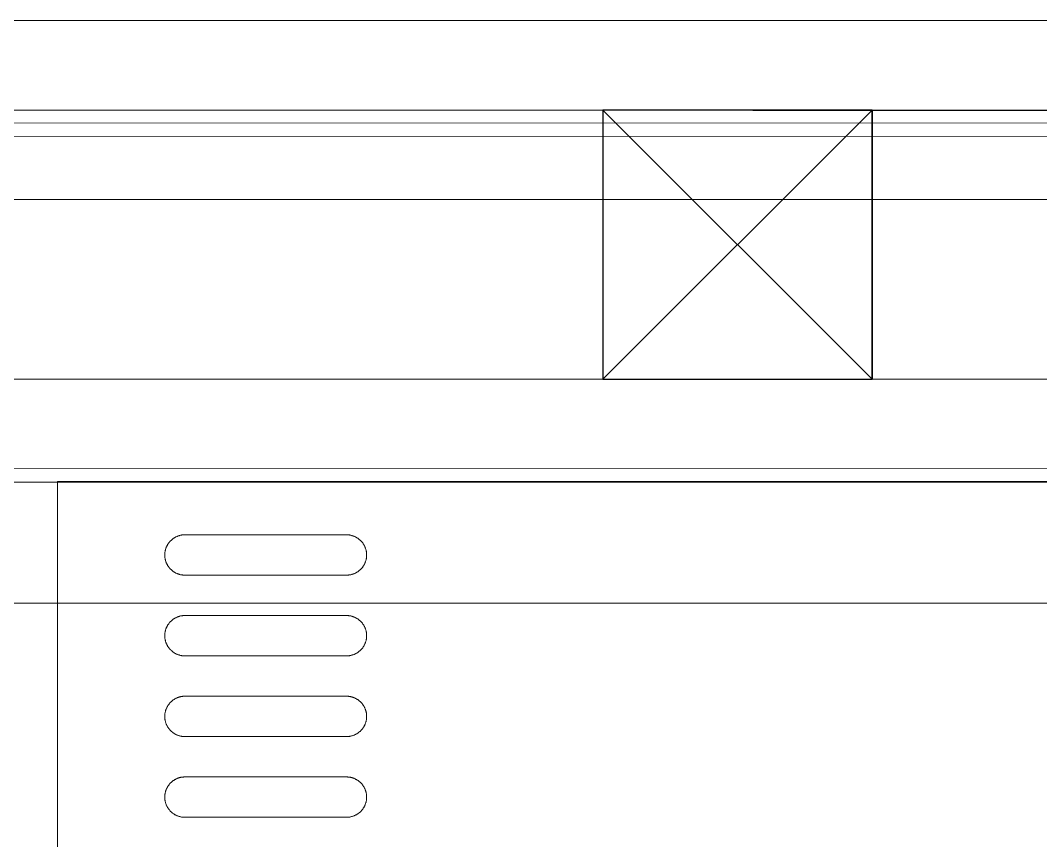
# Model space of a CAD drawing. Header units: millimetres. Extents: x -159872 to 386485, y -250577 to 158966.
# Drawn here: x 368326.4 to 368440.1, y 13546.9 to 13638.4 of the extents above; entities that cross this region are included whole.
import ezdxf

# ---------------------------------------------------------------- set-up
doc = ezdxf.new("R2010")
doc.units = ezdxf.units.MM
doc.layers.get('0').update_dxf_attribs({"lineweight": 25})
for name, color, linetype, lineweight in [('LDS-equipment-kitchen equipment', 3, 'Continuous', 13), ('WS-Fabs', 252, 'Continuous', 13), ('WS-FRAME HIDDEN', 68, 'Continuous', 5)]:
    doc.layers.add(name, color=color, linetype=linetype, lineweight=lineweight)

# ---------------------------------------------------------------- blocks, each defined once
blk = doc.blocks.new('30 X 30 HIDDEN SECTION_3')
at = {"layer": 'WS-FRAME HIDDEN', "color": 7, "lineweight": 25}
blk.add_polyline3d([(0, -30, 0), (-30, -30, 0), (-30, 0, 0), (0, 0, 0), (0, -30, 0)], dxfattribs=at)
at = {"layer": 'WS-FRAME HIDDEN', "color": 7, "lineweight": 25, "transparency": 33554687}
for points in [[(-30, 0, 0), (0, -30, 0)], [(-30, -30, 0), (0, 0, 0)], [(-30, -30, 0), (0, -30, 0)]]:
    blk.add_polyline3d(points, dxfattribs=at)
blk = doc.blocks.new('Group-326')
at = {"layer": 'LDS-equipment-kitchen equipment', "color": 7, "lineweight": 5}
blk.add_line((307467.79, 50095.92), (308387.8, 50095.92), dxfattribs=at)
at = {"layer": 'LDS-equipment-kitchen equipment', "color": 7, "lineweight": 5, "flags": 128}
blk.add_lwpolyline([(307567.77, 50055.92), (307567.77, 50085.92), (308332.8, 50085.92), (308332.8, 50055.92), (307567.77, 50055.92)], close=True, dxfattribs=at)
at = {"layer": 'LDS-equipment-kitchen equipment', "color": 7, "xscale": -1, "rotation": 89.9999999946682}
blk.add_blockref('30 X 30 HIDDEN SECTION_3', (307717.78, 50055.92), dxfattribs=at)
blk = doc.blocks.new('A$C9600e4bc')
at = {"linetype": 'Continuous', "transparency": 33554687}
for points in [[(0, 1395, 0), (682.4, 1395, 0)], [(682.4, 1395, 0), (682.4, 645, 0)], [(647.2, 1383.05, 0), (647.2, 1383.05, 0)], [(656.2, 1383.05, 0), (656.2, 1383.05, 0)], [(665.2, 1383.05, 0), (665.2, 1383.05, 0)], [(674.2, 1383.05, 0), (674.2, 1383.05, 0)], [(644.95, 1380.8, 0), (644.95, 1362.8, 0)], [(649.45, 1380.8, 0), (649.45, 1362.8, 0)], [(653.95, 1380.8, 0), (653.95, 1362.8, 0)], [(658.45, 1380.8, 0), (658.45, 1362.8, 0)], [(662.95, 1380.8, 0), (662.95, 1362.8, 0)], [(667.45, 1380.8, 0), (667.45, 1362.8, 0)], [(671.95, 1380.8, 0), (671.95, 1362.8, 0)], [(676.45, 1380.8, 0), (676.45, 1362.8, 0)], [(647.2, 1360.55, 0), (647.2, 1360.55, 0)], [(656.2, 1360.55, 0), (656.2, 1360.55, 0)], [(665.2, 1360.55, 0), (665.2, 1360.55, 0)], [(674.2, 1360.55, 0), (674.2, 1360.55, 0)]]:
    blk.add_polyline3d(points, dxfattribs=at)
at = {"linetype": 'Continuous'}
for points in [[(644.95, 1380.8, 0), (644.95, 1380.86, 0), (644.95, 1380.91, 0), (644.96, 1380.97, 0), (644.96, 1381.02, 0), (644.97, 1381.08, 0), (644.97, 1381.13, 0), (644.98, 1381.18, 0), (644.99, 1381.24, 0), (645, 1381.29, 0), (645.02, 1381.35, 0), (645.03, 1381.4, 0), (645.05, 1381.45, 0), (645.06, 1381.51, 0), (645.08, 1381.56, 0), (645.1, 1381.61, 0), (645.12, 1381.66, 0), (645.14, 1381.71, 0), (645.17, 1381.76, 0), (645.19, 1381.81, 0), (645.22, 1381.86, 0), (645.24, 1381.91, 0), (645.27, 1381.96, 0), (645.3, 1382, 0), (645.33, 1382.05, 0), (645.36, 1382.1, 0), (645.39, 1382.14, 0), (645.43, 1382.18, 0), (645.46, 1382.23, 0), (645.5, 1382.27, 0), (645.53, 1382.31, 0), (645.57, 1382.35, 0), (645.61, 1382.39, 0), (645.65, 1382.43, 0), (645.69, 1382.47, 0), (645.73, 1382.5, 0), (645.77, 1382.54, 0), (645.82, 1382.57, 0), (645.86, 1382.61, 0), (645.9, 1382.64, 0), (645.95, 1382.67, 0), (646, 1382.7, 0), (646.04, 1382.73, 0), (646.09, 1382.76, 0), (646.14, 1382.78, 0), (646.19, 1382.81, 0), (646.24, 1382.83, 0), (646.29, 1382.86, 0), (646.34, 1382.88, 0), (646.39, 1382.9, 0), (646.44, 1382.92, 0), (646.49, 1382.94, 0), (646.55, 1382.95, 0), (646.6, 1382.97, 0), (646.65, 1382.98, 0), (646.71, 1383, 0), (646.76, 1383.01, 0), (646.82, 1383.02, 0), (646.87, 1383.03, 0), (646.92, 1383.03, 0), (646.98, 1383.04, 0), (647.03, 1383.04, 0), (647.09, 1383.05, 0), (647.14, 1383.05, 0), (647.2, 1383.05, 0)], [(647.2, 1383.05, 0), (647.26, 1383.05, 0), (647.31, 1383.05, 0), (647.37, 1383.04, 0), (647.42, 1383.04, 0), (647.48, 1383.03, 0), (647.53, 1383.03, 0), (647.58, 1383.02, 0), (647.64, 1383.01, 0), (647.69, 1383, 0), (647.75, 1382.98, 0), (647.8, 1382.97, 0), (647.85, 1382.95, 0), (647.91, 1382.94, 0), (647.96, 1382.92, 0), (648.01, 1382.9, 0), (648.06, 1382.88, 0), (648.11, 1382.86, 0), (648.16, 1382.83, 0), (648.21, 1382.81, 0), (648.26, 1382.78, 0), (648.31, 1382.76, 0), (648.36, 1382.73, 0), (648.4, 1382.7, 0), (648.45, 1382.67, 0), (648.5, 1382.64, 0), (648.54, 1382.61, 0), (648.58, 1382.57, 0), (648.63, 1382.54, 0), (648.67, 1382.5, 0), (648.71, 1382.47, 0), (648.75, 1382.43, 0), (648.79, 1382.39, 0), (648.83, 1382.35, 0), (648.87, 1382.31, 0), (648.9, 1382.27, 0), (648.94, 1382.23, 0), (648.97, 1382.18, 0), (649.01, 1382.14, 0), (649.04, 1382.1, 0), (649.07, 1382.05, 0), (649.1, 1382, 0), (649.13, 1381.96, 0), (649.16, 1381.91, 0), (649.18, 1381.86, 0), (649.21, 1381.81, 0), (649.23, 1381.76, 0), (649.26, 1381.71, 0), (649.28, 1381.66, 0), (649.3, 1381.61, 0), (649.32, 1381.56, 0), (649.34, 1381.51, 0), (649.35, 1381.45, 0), (649.37, 1381.4, 0), (649.38, 1381.35, 0), (649.4, 1381.29, 0), (649.41, 1381.24, 0), (649.42, 1381.18, 0), (649.43, 1381.13, 0), (649.43, 1381.08, 0), (649.44, 1381.02, 0), (649.44, 1380.97, 0), (649.45, 1380.91, 0), (649.45, 1380.86, 0), (649.45, 1380.8, 0)], [(653.95, 1380.8, 0), (653.95, 1380.86, 0), (653.95, 1380.91, 0), (653.96, 1380.97, 0), (653.96, 1381.02, 0), (653.97, 1381.08, 0), (653.97, 1381.13, 0), (653.98, 1381.18, 0), (653.99, 1381.24, 0), (654, 1381.29, 0), (654.02, 1381.35, 0), (654.03, 1381.4, 0), (654.05, 1381.45, 0), (654.06, 1381.51, 0), (654.08, 1381.56, 0), (654.1, 1381.61, 0), (654.12, 1381.66, 0), (654.14, 1381.71, 0), (654.17, 1381.76, 0), (654.19, 1381.81, 0), (654.22, 1381.86, 0), (654.24, 1381.91, 0), (654.27, 1381.96, 0), (654.3, 1382, 0), (654.33, 1382.05, 0), (654.36, 1382.1, 0), (654.39, 1382.14, 0), (654.43, 1382.18, 0), (654.46, 1382.23, 0), (654.5, 1382.27, 0), (654.53, 1382.31, 0), (654.57, 1382.35, 0), (654.61, 1382.39, 0), (654.65, 1382.43, 0), (654.69, 1382.47, 0), (654.73, 1382.5, 0), (654.77, 1382.54, 0), (654.82, 1382.57, 0), (654.86, 1382.61, 0), (654.9, 1382.64, 0), (654.95, 1382.67, 0), (655, 1382.7, 0), (655.04, 1382.73, 0), (655.09, 1382.76, 0), (655.14, 1382.78, 0), (655.19, 1382.81, 0), (655.24, 1382.83, 0), (655.29, 1382.86, 0), (655.34, 1382.88, 0), (655.39, 1382.9, 0), (655.44, 1382.92, 0), (655.49, 1382.94, 0), (655.55, 1382.95, 0), (655.6, 1382.97, 0), (655.65, 1382.98, 0), (655.71, 1383, 0), (655.76, 1383.01, 0), (655.82, 1383.02, 0), (655.87, 1383.03, 0), (655.92, 1383.03, 0), (655.98, 1383.04, 0), (656.03, 1383.04, 0), (656.09, 1383.05, 0), (656.14, 1383.05, 0), (656.2, 1383.05, 0)], [(656.2, 1383.05, 0), (656.26, 1383.05, 0), (656.31, 1383.05, 0), (656.37, 1383.04, 0), (656.42, 1383.04, 0), (656.48, 1383.03, 0), (656.53, 1383.03, 0), (656.58, 1383.02, 0), (656.64, 1383.01, 0), (656.69, 1383, 0), (656.75, 1382.98, 0), (656.8, 1382.97, 0), (656.85, 1382.95, 0), (656.91, 1382.94, 0), (656.96, 1382.92, 0), (657.01, 1382.9, 0), (657.06, 1382.88, 0), (657.11, 1382.86, 0), (657.16, 1382.83, 0), (657.21, 1382.81, 0), (657.26, 1382.78, 0), (657.31, 1382.76, 0), (657.36, 1382.73, 0), (657.4, 1382.7, 0), (657.45, 1382.67, 0), (657.5, 1382.64, 0), (657.54, 1382.61, 0), (657.58, 1382.57, 0), (657.63, 1382.54, 0), (657.67, 1382.5, 0), (657.71, 1382.47, 0), (657.75, 1382.43, 0), (657.79, 1382.39, 0), (657.83, 1382.35, 0), (657.87, 1382.31, 0), (657.9, 1382.27, 0), (657.94, 1382.23, 0), (657.97, 1382.18, 0), (658.01, 1382.14, 0), (658.04, 1382.1, 0), (658.07, 1382.05, 0), (658.1, 1382, 0), (658.13, 1381.96, 0), (658.16, 1381.91, 0), (658.18, 1381.86, 0), (658.21, 1381.81, 0), (658.23, 1381.76, 0), (658.26, 1381.71, 0), (658.28, 1381.66, 0), (658.3, 1381.61, 0), (658.32, 1381.56, 0), (658.34, 1381.51, 0), (658.35, 1381.45, 0), (658.37, 1381.4, 0), (658.38, 1381.35, 0), (658.4, 1381.29, 0), (658.41, 1381.24, 0), (658.42, 1381.18, 0), (658.43, 1381.13, 0), (658.43, 1381.08, 0), (658.44, 1381.02, 0), (658.44, 1380.97, 0), (658.45, 1380.91, 0), (658.45, 1380.86, 0), (658.45, 1380.8, 0)], [(662.95, 1380.8, 0), (662.95, 1380.86, 0), (662.95, 1380.91, 0), (662.96, 1380.97, 0), (662.96, 1381.02, 0), (662.97, 1381.08, 0), (662.97, 1381.13, 0), (662.98, 1381.18, 0), (662.99, 1381.24, 0), (663, 1381.29, 0), (663.02, 1381.35, 0), (663.03, 1381.4, 0), (663.05, 1381.45, 0), (663.06, 1381.51, 0), (663.08, 1381.56, 0), (663.1, 1381.61, 0), (663.12, 1381.66, 0), (663.14, 1381.71, 0), (663.17, 1381.76, 0), (663.19, 1381.81, 0), (663.22, 1381.86, 0), (663.24, 1381.91, 0), (663.27, 1381.96, 0), (663.3, 1382, 0), (663.33, 1382.05, 0), (663.36, 1382.1, 0), (663.39, 1382.14, 0), (663.43, 1382.18, 0), (663.46, 1382.23, 0), (663.5, 1382.27, 0), (663.53, 1382.31, 0), (663.57, 1382.35, 0), (663.61, 1382.39, 0), (663.65, 1382.43, 0), (663.69, 1382.47, 0), (663.73, 1382.5, 0), (663.77, 1382.54, 0), (663.82, 1382.57, 0), (663.86, 1382.61, 0), (663.9, 1382.64, 0), (663.95, 1382.67, 0), (664, 1382.7, 0), (664.04, 1382.73, 0), (664.09, 1382.76, 0), (664.14, 1382.78, 0), (664.19, 1382.81, 0), (664.24, 1382.83, 0), (664.29, 1382.86, 0), (664.34, 1382.88, 0), (664.39, 1382.9, 0), (664.44, 1382.92, 0), (664.49, 1382.94, 0), (664.55, 1382.95, 0), (664.6, 1382.97, 0), (664.65, 1382.98, 0), (664.71, 1383, 0), (664.76, 1383.01, 0), (664.82, 1383.02, 0), (664.87, 1383.03, 0), (664.92, 1383.03, 0), (664.98, 1383.04, 0), (665.03, 1383.04, 0), (665.09, 1383.05, 0), (665.14, 1383.05, 0), (665.2, 1383.05, 0)], [(665.2, 1383.05, 0), (665.26, 1383.05, 0), (665.31, 1383.05, 0), (665.37, 1383.04, 0), (665.42, 1383.04, 0), (665.48, 1383.03, 0), (665.53, 1383.03, 0), (665.58, 1383.02, 0), (665.64, 1383.01, 0), (665.69, 1383, 0), (665.75, 1382.98, 0), (665.8, 1382.97, 0), (665.85, 1382.95, 0), (665.91, 1382.94, 0), (665.96, 1382.92, 0), (666.01, 1382.9, 0), (666.06, 1382.88, 0), (666.11, 1382.86, 0), (666.16, 1382.83, 0), (666.21, 1382.81, 0), (666.26, 1382.78, 0), (666.31, 1382.76, 0), (666.36, 1382.73, 0), (666.4, 1382.7, 0), (666.45, 1382.67, 0), (666.5, 1382.64, 0), (666.54, 1382.61, 0), (666.58, 1382.57, 0), (666.63, 1382.54, 0), (666.67, 1382.5, 0), (666.71, 1382.47, 0), (666.75, 1382.43, 0), (666.79, 1382.39, 0), (666.83, 1382.35, 0), (666.87, 1382.31, 0), (666.9, 1382.27, 0), (666.94, 1382.23, 0), (666.97, 1382.18, 0), (667.01, 1382.14, 0), (667.04, 1382.1, 0), (667.07, 1382.05, 0), (667.1, 1382, 0), (667.13, 1381.96, 0), (667.16, 1381.91, 0), (667.18, 1381.86, 0), (667.21, 1381.81, 0), (667.23, 1381.76, 0), (667.26, 1381.71, 0), (667.28, 1381.66, 0), (667.3, 1381.61, 0), (667.32, 1381.56, 0), (667.34, 1381.51, 0), (667.35, 1381.45, 0), (667.37, 1381.4, 0), (667.38, 1381.35, 0), (667.4, 1381.29, 0), (667.41, 1381.24, 0), (667.42, 1381.18, 0), (667.43, 1381.13, 0), (667.43, 1381.08, 0), (667.44, 1381.02, 0), (667.44, 1380.97, 0), (667.45, 1380.91, 0), (667.45, 1380.86, 0), (667.45, 1380.8, 0)], [(671.95, 1380.8, 0), (671.95, 1380.86, 0), (671.95, 1380.91, 0), (671.96, 1380.97, 0), (671.96, 1381.02, 0), (671.97, 1381.08, 0), (671.97, 1381.13, 0), (671.98, 1381.18, 0), (671.99, 1381.24, 0), (672, 1381.29, 0), (672.02, 1381.35, 0), (672.03, 1381.4, 0), (672.05, 1381.45, 0), (672.06, 1381.51, 0), (672.08, 1381.56, 0), (672.1, 1381.61, 0), (672.12, 1381.66, 0), (672.14, 1381.71, 0), (672.17, 1381.76, 0), (672.19, 1381.81, 0), (672.22, 1381.86, 0), (672.24, 1381.91, 0), (672.27, 1381.96, 0), (672.3, 1382, 0), (672.33, 1382.05, 0), (672.36, 1382.1, 0), (672.39, 1382.14, 0), (672.43, 1382.18, 0), (672.46, 1382.23, 0), (672.5, 1382.27, 0), (672.53, 1382.31, 0), (672.57, 1382.35, 0), (672.61, 1382.39, 0), (672.65, 1382.43, 0), (672.69, 1382.47, 0), (672.73, 1382.5, 0), (672.77, 1382.54, 0), (672.82, 1382.57, 0), (672.86, 1382.61, 0), (672.9, 1382.64, 0), (672.95, 1382.67, 0), (673, 1382.7, 0), (673.04, 1382.73, 0), (673.09, 1382.76, 0), (673.14, 1382.78, 0), (673.19, 1382.81, 0), (673.24, 1382.83, 0), (673.29, 1382.86, 0), (673.34, 1382.88, 0), (673.39, 1382.9, 0), (673.44, 1382.92, 0), (673.49, 1382.94, 0), (673.55, 1382.95, 0), (673.6, 1382.97, 0), (673.65, 1382.98, 0), (673.71, 1383, 0), (673.76, 1383.01, 0), (673.82, 1383.02, 0), (673.87, 1383.03, 0), (673.92, 1383.03, 0), (673.98, 1383.04, 0), (674.03, 1383.04, 0), (674.09, 1383.05, 0), (674.14, 1383.05, 0), (674.2, 1383.05, 0)], [(674.2, 1383.05, 0), (674.26, 1383.05, 0), (674.31, 1383.05, 0), (674.37, 1383.04, 0), (674.42, 1383.04, 0), (674.48, 1383.03, 0), (674.53, 1383.03, 0), (674.58, 1383.02, 0), (674.64, 1383.01, 0), (674.69, 1383, 0), (674.75, 1382.98, 0), (674.8, 1382.97, 0), (674.85, 1382.95, 0), (674.91, 1382.94, 0), (674.96, 1382.92, 0), (675.01, 1382.9, 0), (675.06, 1382.88, 0), (675.11, 1382.86, 0), (675.16, 1382.83, 0), (675.21, 1382.81, 0), (675.26, 1382.78, 0), (675.31, 1382.76, 0), (675.36, 1382.73, 0), (675.4, 1382.7, 0), (675.45, 1382.67, 0), (675.5, 1382.64, 0), (675.54, 1382.61, 0), (675.58, 1382.57, 0), (675.63, 1382.54, 0), (675.67, 1382.5, 0), (675.71, 1382.47, 0), (675.75, 1382.43, 0), (675.79, 1382.39, 0), (675.83, 1382.35, 0), (675.87, 1382.31, 0), (675.9, 1382.27, 0), (675.94, 1382.23, 0), (675.97, 1382.18, 0), (676.01, 1382.14, 0), (676.04, 1382.1, 0), (676.07, 1382.05, 0), (676.1, 1382, 0), (676.13, 1381.96, 0), (676.16, 1381.91, 0), (676.18, 1381.86, 0), (676.21, 1381.81, 0), (676.23, 1381.76, 0), (676.26, 1381.71, 0), (676.28, 1381.66, 0), (676.3, 1381.61, 0), (676.32, 1381.56, 0), (676.34, 1381.51, 0), (676.35, 1381.45, 0), (676.37, 1381.4, 0), (676.38, 1381.35, 0), (676.4, 1381.29, 0), (676.41, 1381.24, 0), (676.42, 1381.18, 0), (676.43, 1381.13, 0), (676.43, 1381.08, 0), (676.44, 1381.02, 0), (676.44, 1380.97, 0), (676.45, 1380.91, 0), (676.45, 1380.86, 0), (676.45, 1380.8, 0)], [(647.2, 1360.55, 0), (647.14, 1360.55, 0), (647.09, 1360.55, 0), (647.03, 1360.56, 0), (646.98, 1360.56, 0), (646.92, 1360.57, 0), (646.87, 1360.57, 0), (646.82, 1360.58, 0), (646.76, 1360.59, 0), (646.71, 1360.6, 0), (646.65, 1360.62, 0), (646.6, 1360.63, 0), (646.55, 1360.65, 0), (646.49, 1360.66, 0), (646.44, 1360.68, 0), (646.39, 1360.7, 0), (646.34, 1360.72, 0), (646.29, 1360.74, 0), (646.24, 1360.77, 0), (646.19, 1360.79, 0), (646.14, 1360.82, 0), (646.09, 1360.84, 0), (646.04, 1360.87, 0), (646, 1360.9, 0), (645.95, 1360.93, 0), (645.9, 1360.96, 0), (645.86, 1360.99, 0), (645.82, 1361.03, 0), (645.77, 1361.06, 0), (645.73, 1361.1, 0), (645.69, 1361.13, 0), (645.65, 1361.17, 0), (645.61, 1361.21, 0), (645.57, 1361.25, 0), (645.53, 1361.29, 0), (645.5, 1361.33, 0), (645.46, 1361.37, 0), (645.43, 1361.42, 0), (645.39, 1361.46, 0), (645.36, 1361.5, 0), (645.33, 1361.55, 0), (645.3, 1361.6, 0), (645.27, 1361.64, 0), (645.24, 1361.69, 0), (645.22, 1361.74, 0), (645.19, 1361.79, 0), (645.17, 1361.84, 0), (645.14, 1361.89, 0), (645.12, 1361.94, 0), (645.1, 1361.99, 0), (645.08, 1362.04, 0), (645.06, 1362.09, 0), (645.05, 1362.15, 0), (645.03, 1362.2, 0), (645.02, 1362.25, 0), (645, 1362.31, 0), (644.99, 1362.36, 0), (644.98, 1362.42, 0), (644.97, 1362.47, 0), (644.97, 1362.52, 0), (644.96, 1362.58, 0), (644.96, 1362.63, 0), (644.95, 1362.69, 0), (644.95, 1362.74, 0), (644.95, 1362.8, 0)], [(649.45, 1362.8, 0), (649.45, 1362.74, 0), (649.45, 1362.69, 0), (649.44, 1362.63, 0), (649.44, 1362.58, 0), (649.43, 1362.52, 0), (649.43, 1362.47, 0), (649.42, 1362.42, 0), (649.41, 1362.36, 0), (649.4, 1362.31, 0), (649.38, 1362.25, 0), (649.37, 1362.2, 0), (649.35, 1362.15, 0), (649.34, 1362.09, 0), (649.32, 1362.04, 0), (649.3, 1361.99, 0), (649.28, 1361.94, 0), (649.26, 1361.89, 0), (649.23, 1361.84, 0), (649.21, 1361.79, 0), (649.18, 1361.74, 0), (649.16, 1361.69, 0), (649.13, 1361.64, 0), (649.1, 1361.6, 0), (649.07, 1361.55, 0), (649.04, 1361.5, 0), (649.01, 1361.46, 0), (648.97, 1361.42, 0), (648.94, 1361.37, 0), (648.9, 1361.33, 0), (648.87, 1361.29, 0), (648.83, 1361.25, 0), (648.79, 1361.21, 0), (648.75, 1361.17, 0), (648.71, 1361.13, 0), (648.67, 1361.1, 0), (648.63, 1361.06, 0), (648.58, 1361.03, 0), (648.54, 1360.99, 0), (648.5, 1360.96, 0), (648.45, 1360.93, 0), (648.4, 1360.9, 0), (648.36, 1360.87, 0), (648.31, 1360.84, 0), (648.26, 1360.82, 0), (648.21, 1360.79, 0), (648.16, 1360.77, 0), (648.11, 1360.74, 0), (648.06, 1360.72, 0), (648.01, 1360.7, 0), (647.96, 1360.68, 0), (647.91, 1360.66, 0), (647.85, 1360.65, 0), (647.8, 1360.63, 0), (647.75, 1360.62, 0), (647.69, 1360.6, 0), (647.64, 1360.59, 0), (647.58, 1360.58, 0), (647.53, 1360.57, 0), (647.48, 1360.57, 0), (647.42, 1360.56, 0), (647.37, 1360.56, 0), (647.31, 1360.55, 0), (647.26, 1360.55, 0), (647.2, 1360.55, 0)], [(656.2, 1360.55, 0), (656.14, 1360.55, 0), (656.09, 1360.55, 0), (656.03, 1360.56, 0), (655.98, 1360.56, 0), (655.92, 1360.57, 0), (655.87, 1360.57, 0), (655.82, 1360.58, 0), (655.76, 1360.59, 0), (655.71, 1360.6, 0), (655.65, 1360.62, 0), (655.6, 1360.63, 0), (655.55, 1360.65, 0), (655.49, 1360.66, 0), (655.44, 1360.68, 0), (655.39, 1360.7, 0), (655.34, 1360.72, 0), (655.29, 1360.74, 0), (655.24, 1360.77, 0), (655.19, 1360.79, 0), (655.14, 1360.82, 0), (655.09, 1360.84, 0), (655.04, 1360.87, 0), (655, 1360.9, 0), (654.95, 1360.93, 0), (654.9, 1360.96, 0), (654.86, 1360.99, 0), (654.82, 1361.03, 0), (654.77, 1361.06, 0), (654.73, 1361.1, 0), (654.69, 1361.13, 0), (654.65, 1361.17, 0), (654.61, 1361.21, 0), (654.57, 1361.25, 0), (654.53, 1361.29, 0), (654.5, 1361.33, 0), (654.46, 1361.37, 0), (654.43, 1361.42, 0), (654.39, 1361.46, 0), (654.36, 1361.5, 0), (654.33, 1361.55, 0), (654.3, 1361.6, 0), (654.27, 1361.64, 0), (654.24, 1361.69, 0), (654.22, 1361.74, 0), (654.19, 1361.79, 0), (654.17, 1361.84, 0), (654.14, 1361.89, 0), (654.12, 1361.94, 0), (654.1, 1361.99, 0), (654.08, 1362.04, 0), (654.06, 1362.09, 0), (654.05, 1362.15, 0), (654.03, 1362.2, 0), (654.02, 1362.25, 0), (654, 1362.31, 0), (653.99, 1362.36, 0), (653.98, 1362.42, 0), (653.97, 1362.47, 0), (653.97, 1362.52, 0), (653.96, 1362.58, 0), (653.96, 1362.63, 0), (653.95, 1362.69, 0), (653.95, 1362.74, 0), (653.95, 1362.8, 0)], [(658.45, 1362.8, 0), (658.45, 1362.74, 0), (658.45, 1362.69, 0), (658.44, 1362.63, 0), (658.44, 1362.58, 0), (658.43, 1362.52, 0), (658.43, 1362.47, 0), (658.42, 1362.42, 0), (658.41, 1362.36, 0), (658.4, 1362.31, 0), (658.38, 1362.25, 0), (658.37, 1362.2, 0), (658.35, 1362.15, 0), (658.34, 1362.09, 0), (658.32, 1362.04, 0), (658.3, 1361.99, 0), (658.28, 1361.94, 0), (658.26, 1361.89, 0), (658.23, 1361.84, 0), (658.21, 1361.79, 0), (658.18, 1361.74, 0), (658.16, 1361.69, 0), (658.13, 1361.64, 0), (658.1, 1361.6, 0), (658.07, 1361.55, 0), (658.04, 1361.5, 0), (658.01, 1361.46, 0), (657.97, 1361.42, 0), (657.94, 1361.37, 0), (657.9, 1361.33, 0), (657.87, 1361.29, 0), (657.83, 1361.25, 0), (657.79, 1361.21, 0), (657.75, 1361.17, 0), (657.71, 1361.13, 0), (657.67, 1361.1, 0), (657.63, 1361.06, 0), (657.58, 1361.03, 0), (657.54, 1360.99, 0), (657.5, 1360.96, 0), (657.45, 1360.93, 0), (657.4, 1360.9, 0), (657.36, 1360.87, 0), (657.31, 1360.84, 0), (657.26, 1360.82, 0), (657.21, 1360.79, 0), (657.16, 1360.77, 0), (657.11, 1360.74, 0), (657.06, 1360.72, 0), (657.01, 1360.7, 0), (656.96, 1360.68, 0), (656.91, 1360.66, 0), (656.85, 1360.65, 0), (656.8, 1360.63, 0), (656.75, 1360.62, 0), (656.69, 1360.6, 0), (656.64, 1360.59, 0), (656.58, 1360.58, 0), (656.53, 1360.57, 0), (656.48, 1360.57, 0), (656.42, 1360.56, 0), (656.37, 1360.56, 0), (656.31, 1360.55, 0), (656.26, 1360.55, 0), (656.2, 1360.55, 0)], [(665.2, 1360.55, 0), (665.14, 1360.55, 0), (665.09, 1360.55, 0), (665.03, 1360.56, 0), (664.98, 1360.56, 0), (664.92, 1360.57, 0), (664.87, 1360.57, 0), (664.82, 1360.58, 0), (664.76, 1360.59, 0), (664.71, 1360.6, 0), (664.65, 1360.62, 0), (664.6, 1360.63, 0), (664.55, 1360.65, 0), (664.49, 1360.66, 0), (664.44, 1360.68, 0), (664.39, 1360.7, 0), (664.34, 1360.72, 0), (664.29, 1360.74, 0), (664.24, 1360.77, 0), (664.19, 1360.79, 0), (664.14, 1360.82, 0), (664.09, 1360.84, 0), (664.04, 1360.87, 0), (664, 1360.9, 0), (663.95, 1360.93, 0), (663.9, 1360.96, 0), (663.86, 1360.99, 0), (663.82, 1361.03, 0), (663.77, 1361.06, 0), (663.73, 1361.1, 0), (663.69, 1361.13, 0), (663.65, 1361.17, 0), (663.61, 1361.21, 0), (663.57, 1361.25, 0), (663.53, 1361.29, 0), (663.5, 1361.33, 0), (663.46, 1361.37, 0), (663.43, 1361.42, 0), (663.39, 1361.46, 0), (663.36, 1361.5, 0), (663.33, 1361.55, 0), (663.3, 1361.6, 0), (663.27, 1361.64, 0), (663.24, 1361.69, 0), (663.22, 1361.74, 0), (663.19, 1361.79, 0), (663.17, 1361.84, 0), (663.14, 1361.89, 0), (663.12, 1361.94, 0), (663.1, 1361.99, 0), (663.08, 1362.04, 0), (663.06, 1362.09, 0), (663.05, 1362.15, 0), (663.03, 1362.2, 0), (663.02, 1362.25, 0), (663, 1362.31, 0), (662.99, 1362.36, 0), (662.98, 1362.42, 0), (662.97, 1362.47, 0), (662.97, 1362.52, 0), (662.96, 1362.58, 0), (662.96, 1362.63, 0), (662.95, 1362.69, 0), (662.95, 1362.74, 0), (662.95, 1362.8, 0)], [(667.45, 1362.8, 0), (667.45, 1362.74, 0), (667.45, 1362.69, 0), (667.44, 1362.63, 0), (667.44, 1362.58, 0), (667.43, 1362.52, 0), (667.43, 1362.47, 0), (667.42, 1362.42, 0), (667.41, 1362.36, 0), (667.4, 1362.31, 0), (667.38, 1362.25, 0), (667.37, 1362.2, 0), (667.35, 1362.15, 0), (667.34, 1362.09, 0), (667.32, 1362.04, 0), (667.3, 1361.99, 0), (667.28, 1361.94, 0), (667.26, 1361.89, 0), (667.23, 1361.84, 0), (667.21, 1361.79, 0), (667.18, 1361.74, 0), (667.16, 1361.69, 0), (667.13, 1361.64, 0), (667.1, 1361.6, 0), (667.07, 1361.55, 0), (667.04, 1361.5, 0), (667.01, 1361.46, 0), (666.97, 1361.42, 0), (666.94, 1361.37, 0), (666.9, 1361.33, 0), (666.87, 1361.29, 0), (666.83, 1361.25, 0), (666.79, 1361.21, 0), (666.75, 1361.17, 0), (666.71, 1361.13, 0), (666.67, 1361.1, 0), (666.63, 1361.06, 0), (666.58, 1361.03, 0), (666.54, 1360.99, 0), (666.5, 1360.96, 0), (666.45, 1360.93, 0), (666.4, 1360.9, 0), (666.36, 1360.87, 0), (666.31, 1360.84, 0), (666.26, 1360.82, 0), (666.21, 1360.79, 0), (666.16, 1360.77, 0), (666.11, 1360.74, 0), (666.06, 1360.72, 0), (666.01, 1360.7, 0), (665.96, 1360.68, 0), (665.91, 1360.66, 0), (665.85, 1360.65, 0), (665.8, 1360.63, 0), (665.75, 1360.62, 0), (665.69, 1360.6, 0), (665.64, 1360.59, 0), (665.58, 1360.58, 0), (665.53, 1360.57, 0), (665.48, 1360.57, 0), (665.42, 1360.56, 0), (665.37, 1360.56, 0), (665.31, 1360.55, 0), (665.26, 1360.55, 0), (665.2, 1360.55, 0)], [(674.2, 1360.55, 0), (674.14, 1360.55, 0), (674.09, 1360.55, 0), (674.03, 1360.56, 0), (673.98, 1360.56, 0), (673.92, 1360.57, 0), (673.87, 1360.57, 0), (673.82, 1360.58, 0), (673.76, 1360.59, 0), (673.71, 1360.6, 0), (673.65, 1360.62, 0), (673.6, 1360.63, 0), (673.55, 1360.65, 0), (673.49, 1360.66, 0), (673.44, 1360.68, 0), (673.39, 1360.7, 0), (673.34, 1360.72, 0), (673.29, 1360.74, 0), (673.24, 1360.77, 0), (673.19, 1360.79, 0), (673.14, 1360.82, 0), (673.09, 1360.84, 0), (673.04, 1360.87, 0), (673, 1360.9, 0), (672.95, 1360.93, 0), (672.9, 1360.96, 0), (672.86, 1360.99, 0), (672.82, 1361.03, 0), (672.77, 1361.06, 0), (672.73, 1361.1, 0), (672.69, 1361.13, 0), (672.65, 1361.17, 0), (672.61, 1361.21, 0), (672.57, 1361.25, 0), (672.53, 1361.29, 0), (672.5, 1361.33, 0), (672.46, 1361.37, 0), (672.43, 1361.42, 0), (672.39, 1361.46, 0), (672.36, 1361.5, 0), (672.33, 1361.55, 0), (672.3, 1361.6, 0), (672.27, 1361.64, 0), (672.24, 1361.69, 0), (672.22, 1361.74, 0), (672.19, 1361.79, 0), (672.17, 1361.84, 0), (672.14, 1361.89, 0), (672.12, 1361.94, 0), (672.1, 1361.99, 0), (672.08, 1362.04, 0), (672.06, 1362.09, 0), (672.05, 1362.15, 0), (672.03, 1362.2, 0), (672.02, 1362.25, 0), (672, 1362.31, 0), (671.99, 1362.36, 0), (671.98, 1362.42, 0), (671.97, 1362.47, 0), (671.97, 1362.52, 0), (671.96, 1362.58, 0), (671.96, 1362.63, 0), (671.95, 1362.69, 0), (671.95, 1362.74, 0), (671.95, 1362.8, 0)], [(676.45, 1362.8, 0), (676.45, 1362.74, 0), (676.45, 1362.69, 0), (676.44, 1362.63, 0), (676.44, 1362.58, 0), (676.43, 1362.52, 0), (676.43, 1362.47, 0), (676.42, 1362.42, 0), (676.41, 1362.36, 0), (676.4, 1362.31, 0), (676.38, 1362.25, 0), (676.37, 1362.2, 0), (676.35, 1362.15, 0), (676.34, 1362.09, 0), (676.32, 1362.04, 0), (676.3, 1361.99, 0), (676.28, 1361.94, 0), (676.26, 1361.89, 0), (676.23, 1361.84, 0), (676.21, 1361.79, 0), (676.18, 1361.74, 0), (676.16, 1361.69, 0), (676.13, 1361.64, 0), (676.1, 1361.6, 0), (676.07, 1361.55, 0), (676.04, 1361.5, 0), (676.01, 1361.46, 0), (675.97, 1361.42, 0), (675.94, 1361.37, 0), (675.9, 1361.33, 0), (675.87, 1361.29, 0), (675.83, 1361.25, 0), (675.79, 1361.21, 0), (675.75, 1361.17, 0), (675.71, 1361.13, 0), (675.67, 1361.1, 0), (675.63, 1361.06, 0), (675.58, 1361.03, 0), (675.54, 1360.99, 0), (675.5, 1360.96, 0), (675.45, 1360.93, 0), (675.4, 1360.9, 0), (675.36, 1360.87, 0), (675.31, 1360.84, 0), (675.26, 1360.82, 0), (675.21, 1360.79, 0), (675.16, 1360.77, 0), (675.11, 1360.74, 0), (675.06, 1360.72, 0), (675.01, 1360.7, 0), (674.96, 1360.68, 0), (674.91, 1360.66, 0), (674.85, 1360.65, 0), (674.8, 1360.63, 0), (674.75, 1360.62, 0), (674.69, 1360.6, 0), (674.64, 1360.59, 0), (674.58, 1360.58, 0), (674.53, 1360.57, 0), (674.48, 1360.57, 0), (674.42, 1360.56, 0), (674.37, 1360.56, 0), (674.31, 1360.55, 0), (674.26, 1360.55, 0), (674.2, 1360.55, 0)]]:
    blk.add_polyline3d(points, dxfattribs=at)
blk = doc.blocks.new('A$C7a11c87d')
at = {"layer": 'WS-Fabs', "color": 7, "lineweight": 5, "transparency": 33554687}
for points in [[(5701.63, 400.06, 0), (5701.49, 0, 0)], [(5700.16, 398.56, 0), (5700.14, 0, 0)], [(5698.66, 397.06, 0), (5698.64, 0, 0)]]:
    blk.add_polyline3d(points, dxfattribs=at)
at = {"layer": 'WS-Fabs', "color": 7, "lineweight": 5}
for points in [[(5646.61, 350, 0), (5646.59, 20, 0)], [(5661.59, 15, 0), (5661.61, 350, 0)], [(5661.61, 350, 0), (5660.11, 350, 0), (5660.09, 15, 0), (5661.59, 15, 0), (5661.61, 350, 0)]]:
    blk.add_polyline3d(points, dxfattribs=at)
at = {"layer": 'WS-FRAME HIDDEN', "color": 7, "lineweight": 5}
blk.add_polyline3d([(5691.61, 320, 0), (5661.61, 320, 0), (5661.6, 45, 0), (5691.6, 45, 0), (5691.61, 320, 0)], dxfattribs=at)
blk = doc.blocks.new('Group-338')
at = {"layer": 'LDS-equipment-kitchen equipment'}
blk.add_blockref('Group-326', (0, 0), dxfattribs=at)
for name, p, rotation in [('A$C7a11c87d', (307867.85, 44384.33), 89.9999999946682), ('A$C9600e4bc', (309052, 49362.1), 89.99982067775133)]:
    blk.add_blockref(name, p, dxfattribs=dict(at, rotation=rotation))

msp = doc.modelspace()

# ---------------------------------------------------------------- block references
at = {"layer": 'LDS-equipment-kitchen equipment', "color": 7}
msp.add_blockref('Group-338', (60673.51323, -36457.51522), dxfattribs=at)

doc.saveas('drawing.dxf')
